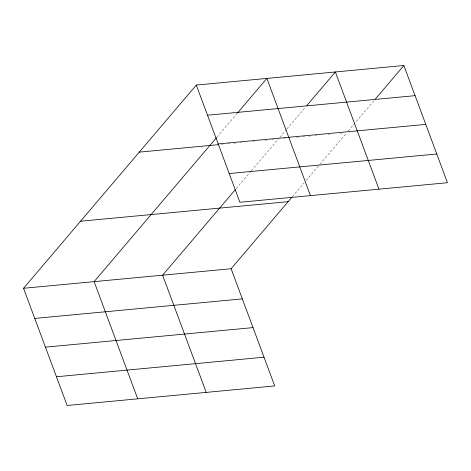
<?xml version="1.0" encoding="UTF-8"?>
<svg xmlns="http://www.w3.org/2000/svg" width="471" height="471" viewBox="0 0 471 471"><rect width="100%" height="100%" fill="white"/><g stroke="black" fill="none" stroke-linecap="round" stroke-linejoin="round"><path stroke-width="0.35" stroke-dasharray="2.35 1.77" d="M216.99 137.096L236.942 113.623M236.201 188.618L250.884 171.344M251.361 170.79L278.361 139.027M279.786 137.349L286.433 129.525M286.91 128.972L305.438 107.176M292.385 196.654L304.225 182.724M306.121 180.499L319.385 164.897M319.856 164.338L346.379 133.134M348.281 130.903L373.933 100.723M221.523 144.379L222.977 144.244M228.082 143.761L229.536 143.626M233.91 143.213L235.365 143.078M240.469 142.595L241.923 142.46M252.856 141.43L254.311 141.294M265.244 140.264L266.698 140.128M271.802 139.646L273.257 139.51M284.19 138.48L285.644 138.344M296.577 137.314L298.031 137.173M303.136 136.696L304.59 136.561M308.964 136.148L310.418 136.007M315.523 135.53L316.977 135.389M327.91 134.365L329.364 134.223M340.298 133.193L341.758 133.058"/><path stroke-width="0.71" d="M291.908 197.214L231.114 268.735L274.705 385.937L67.135 405.484L23.55 288.281L196.295 85.063L403.865 65.516L447.45 182.719L239.886 202.265L196.295 85.063M216.513 137.656L94.123 281.634L137.709 398.837M237.413 113.064L266.869 78.416L310.46 195.624M235.259 189.736L162.619 275.182L206.21 392.39M306.862 105.498L335.364 71.969L378.955 189.171M375.358 99.045L403.865 65.516M207.511 115.212L415.075 95.666M218.191 143.938L425.76 124.391M139.292 152.127L218.609 144.656M229.2 173.54L436.764 153.993M80.559 221.217L288.122 201.67M23.55 288.281L231.114 268.735M34.76 318.425L242.33 298.879M45.446 347.156L253.009 327.61M56.455 376.753L264.019 357.206"/></g></svg>
